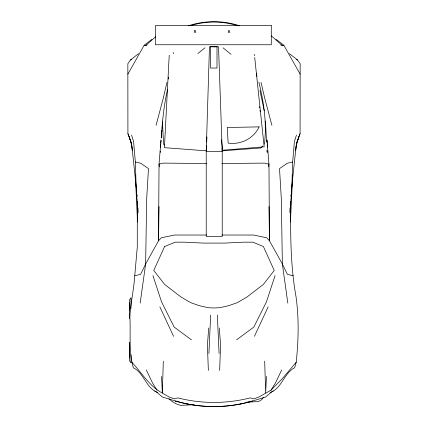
<?xml version="1.0" encoding="UTF-8"?>
<svg xmlns="http://www.w3.org/2000/svg" width="428" height="428" viewBox="0 0 428 428"><rect width="100%" height="100%" fill="white"/><g stroke="black" fill="none" stroke-linecap="round" stroke-linejoin="round"><path stroke-width="0.64" d="M129.668 357.915L129.673 342.116L129.673 361.088L130.963 362.939L130.963 354.678M129.668 310.862L129.668 302.794M130.963 308.631L130.963 297.765L129.673 299.616L129.673 318.593M195.601 32.705L195.612 30.741L194.36 30.575L194.285 32.56M159.382 166.808L159.034 164.095L161.019 139.988L160.805 143.257M157.879 392.535C146.087 388.464 144.257 373.232 133.349 367.754C128.582 351.324 130.749 333.872 129.887 316.977C130.545 303.104 133.894 289.617 134.745 275.782L140.619 274.337L145.638 263.985L158.547 240.761L159.034 164.095L163.566 163.111L206.783 163.512M206.681 235.026L174.549 235.026L161.324 237.775L158.547 240.761L159.007 206.462M138.019 208.067L137.928 212.721L136.131 186.11L135.355 162.014L133.59 141.529L131.524 135.05M163.314 361.152L162.33 393.059L169.204 397.04L174.201 398.859L177.818 397.89C201.502 403.936 226.498 403.936 250.182 397.89L253.799 398.859L258.796 397.04L270.956 390.213L282.459 378.523L296.208 362.211C298.525 340.517 299.054 318.411 296.032 296.722C290.355 265.323 290.43 233.228 290.724 201.406M206.221 151.533L209.469 46.834L218.531 46.834L222.228 151.533L222.228 236.395L206.221 236.395L206.221 151.533L222.228 151.533M296.476 135.05L294.411 141.529L292.645 162.014L291.869 186.11L290.072 212.721L289.981 208.067M208.923 353.496L210.656 315.04M266.435 376.383L265.67 393.059L264.686 361.152M168.311 79.073L168.407 77.083M290.414 222.02L292.725 174.934M219.65 370.45L220.575 345.075L219.302 328.014M169.221 55.223L164.406 147.66L206.221 150.833L206.499 145.515M206.671 142.187L206.949 136.869M264.434 144.172C266.944 123.318 263.91 102.447 258.854 82.187M160.206 152.411L160.291 151.105M160.548 147.179L160.719 144.568M208.698 328.014L207.425 345.075L208.35 370.45M167.589 89.243C163.871 105.245 162.319 121.659 161.244 138.019L162.003 130.107M134.745 275.782L137.276 247.031L137.276 201.406M162.196 128.127L162.447 125.49M290.826 196.115L290.96 194.788M291.227 192.14L291.564 188.828M291.698 187.501L295.844 148.628M295.989 147.318L296.807 142.465L300.087 133.611L300.151 63.724L297.562 59.995L289.451 53.65M140.175 303.115L145.638 263.985L146.676 198.774L148.479 168.616L140.657 163.218L135.355 162.014M158.547 240.761L158.772 239.482M166.957 82.385L163.309 98.055L156.092 125.297M296.208 362.211L294.651 367.754C283.743 373.232 281.913 388.464 270.122 392.535M298.888 136.671L296.133 146.001L295.614 150.774L296.807 142.465L300.087 133.611M275.065 275.589L266.425 301.922L253.858 327.056L236.55 339.859M254.435 336.317L268.142 306.887M281.694 369.904L275.557 382.83L270.956 390.213M127.849 74.172L144.172 45.234L151.908 39.376M138.549 53.65L130.438 59.995L127.849 63.724L127.913 133.611L131.193 142.465L132.011 147.318M260.93 147.858L262.68 146.018M144.172 45.234L145.488 45.705L155.653 36.765M197.891 53.543L204.932 47.818M250.995 401.073L249.92 401.796C226.444 408.093 201.556 408.093 178.08 401.796L175.421 401.116L176.042 401.116M273.353 390.951L271.122 392.31L265.585 397.05L249.92 401.796L252.579 401.116L251.958 401.116M145.488 45.705L147.179 44.849M240.67 404.053L242.532 403.326M280.822 44.849L282.512 45.705L283.828 45.234L300.151 74.172M190.246 25.803C205.435 20.833 222.565 20.833 237.754 25.803M130.438 59.995L131.653 59.594M188.24 25.835C204.75 20.277 223.25 20.277 239.76 25.835M251.316 401.298C227.231 408.387 200.769 408.387 176.684 401.298M292.645 162.014L287.343 163.218L279.521 168.616L281.324 198.774L282.362 263.985L287.825 303.115M213.668 46.845L216.306 46.631M221.736 150.859L260.711 147.986M193.911 404.711L180.611 405.359A24.257 24.257 0 0 1 168.98 398.677M246.453 402.165L257.758 401.614A8.747 8.747 0 0 0 263.391 397.494M221.875 163.507L264.434 163.111L268.966 164.095L269.453 240.761L282.362 263.985L287.381 274.337L293.255 275.782M221.982 235.026L253.451 235.026L266.676 237.775L269.453 240.761L268.993 206.462M296.347 59.594L297.562 59.995M185.468 403.326L187.33 404.053M131.792 362.211C141.679 372.649 149.351 386.216 162.33 393.059L161.565 376.383M154.647 390.951L156.878 392.31L162.415 397.05L178.08 401.796L177.005 401.073M191.45 339.859L174.143 327.056L161.575 301.922L152.935 275.589M276.092 39.376L283.828 45.234M223.068 47.818L231.115 54.361M271.379 35.909L282.512 45.705M164.443 145.092L163.566 144.172L162.463 121.787M157.044 390.213L152.443 382.83L146.306 369.904M159.858 306.887L173.565 336.317M127.913 133.611L131.193 142.465L132.386 150.774L131.867 146.001L129.112 136.671M173.147 52.403L173.479 53.65M271.908 125.297L264.691 98.055L261.043 82.385M256.297 73.167L256.977 76.403M259.983 90.65L264.22 110.718M269.228 239.482L269.453 240.761M229.804 32.694L229.542 30.746L228.285 30.746L228.482 32.726M259.555 106.62L259.71 107.899M260.026 110.451L260.181 111.729M132.156 148.628L136.302 187.501M254.714 57.502L264.167 146.831L222.608 150.228L221.49 139.64M254.451 54.393L254.585 55.694M222.025 147.911L222.212 149.784M136.436 188.828L136.773 192.14M137.04 194.788L137.174 196.115M267.195 143.257L266.981 139.988L268.966 164.095L268.618 166.808M267.281 144.568L267.452 147.179M267.709 151.105L267.794 152.411M265.478 121.017L266.5 141.534M266.928 150.137L267.029 152.122M217.344 315.04L219.077 353.496M135.275 174.934L137.586 222.02M164.587 246.549L153.764 270.442L164.587 284.379L181.055 297.037L190.695 302.666L199.164 305.64L208.104 307.711L214 307.983L219.896 307.711L228.836 305.64L237.305 302.666L246.945 297.037L263.413 284.379L274.236 270.442L263.413 246.549L252.83 242.168L243.655 242.168L224.834 243.088L203.166 243.088L184.345 242.168L175.17 242.168L164.587 246.549M259.149 126.87L227.231 127.496L228.161 143.118A29.997 29.034 16.3 0 0 259.149 126.87M271.282 25.552L155.471 25.552L155.471 44.758L271.282 44.758L271.282 25.552M216.991 46.588L210.587 46.588L210.587 68.047L216.991 68.047L216.991 46.588"/></g></svg>
